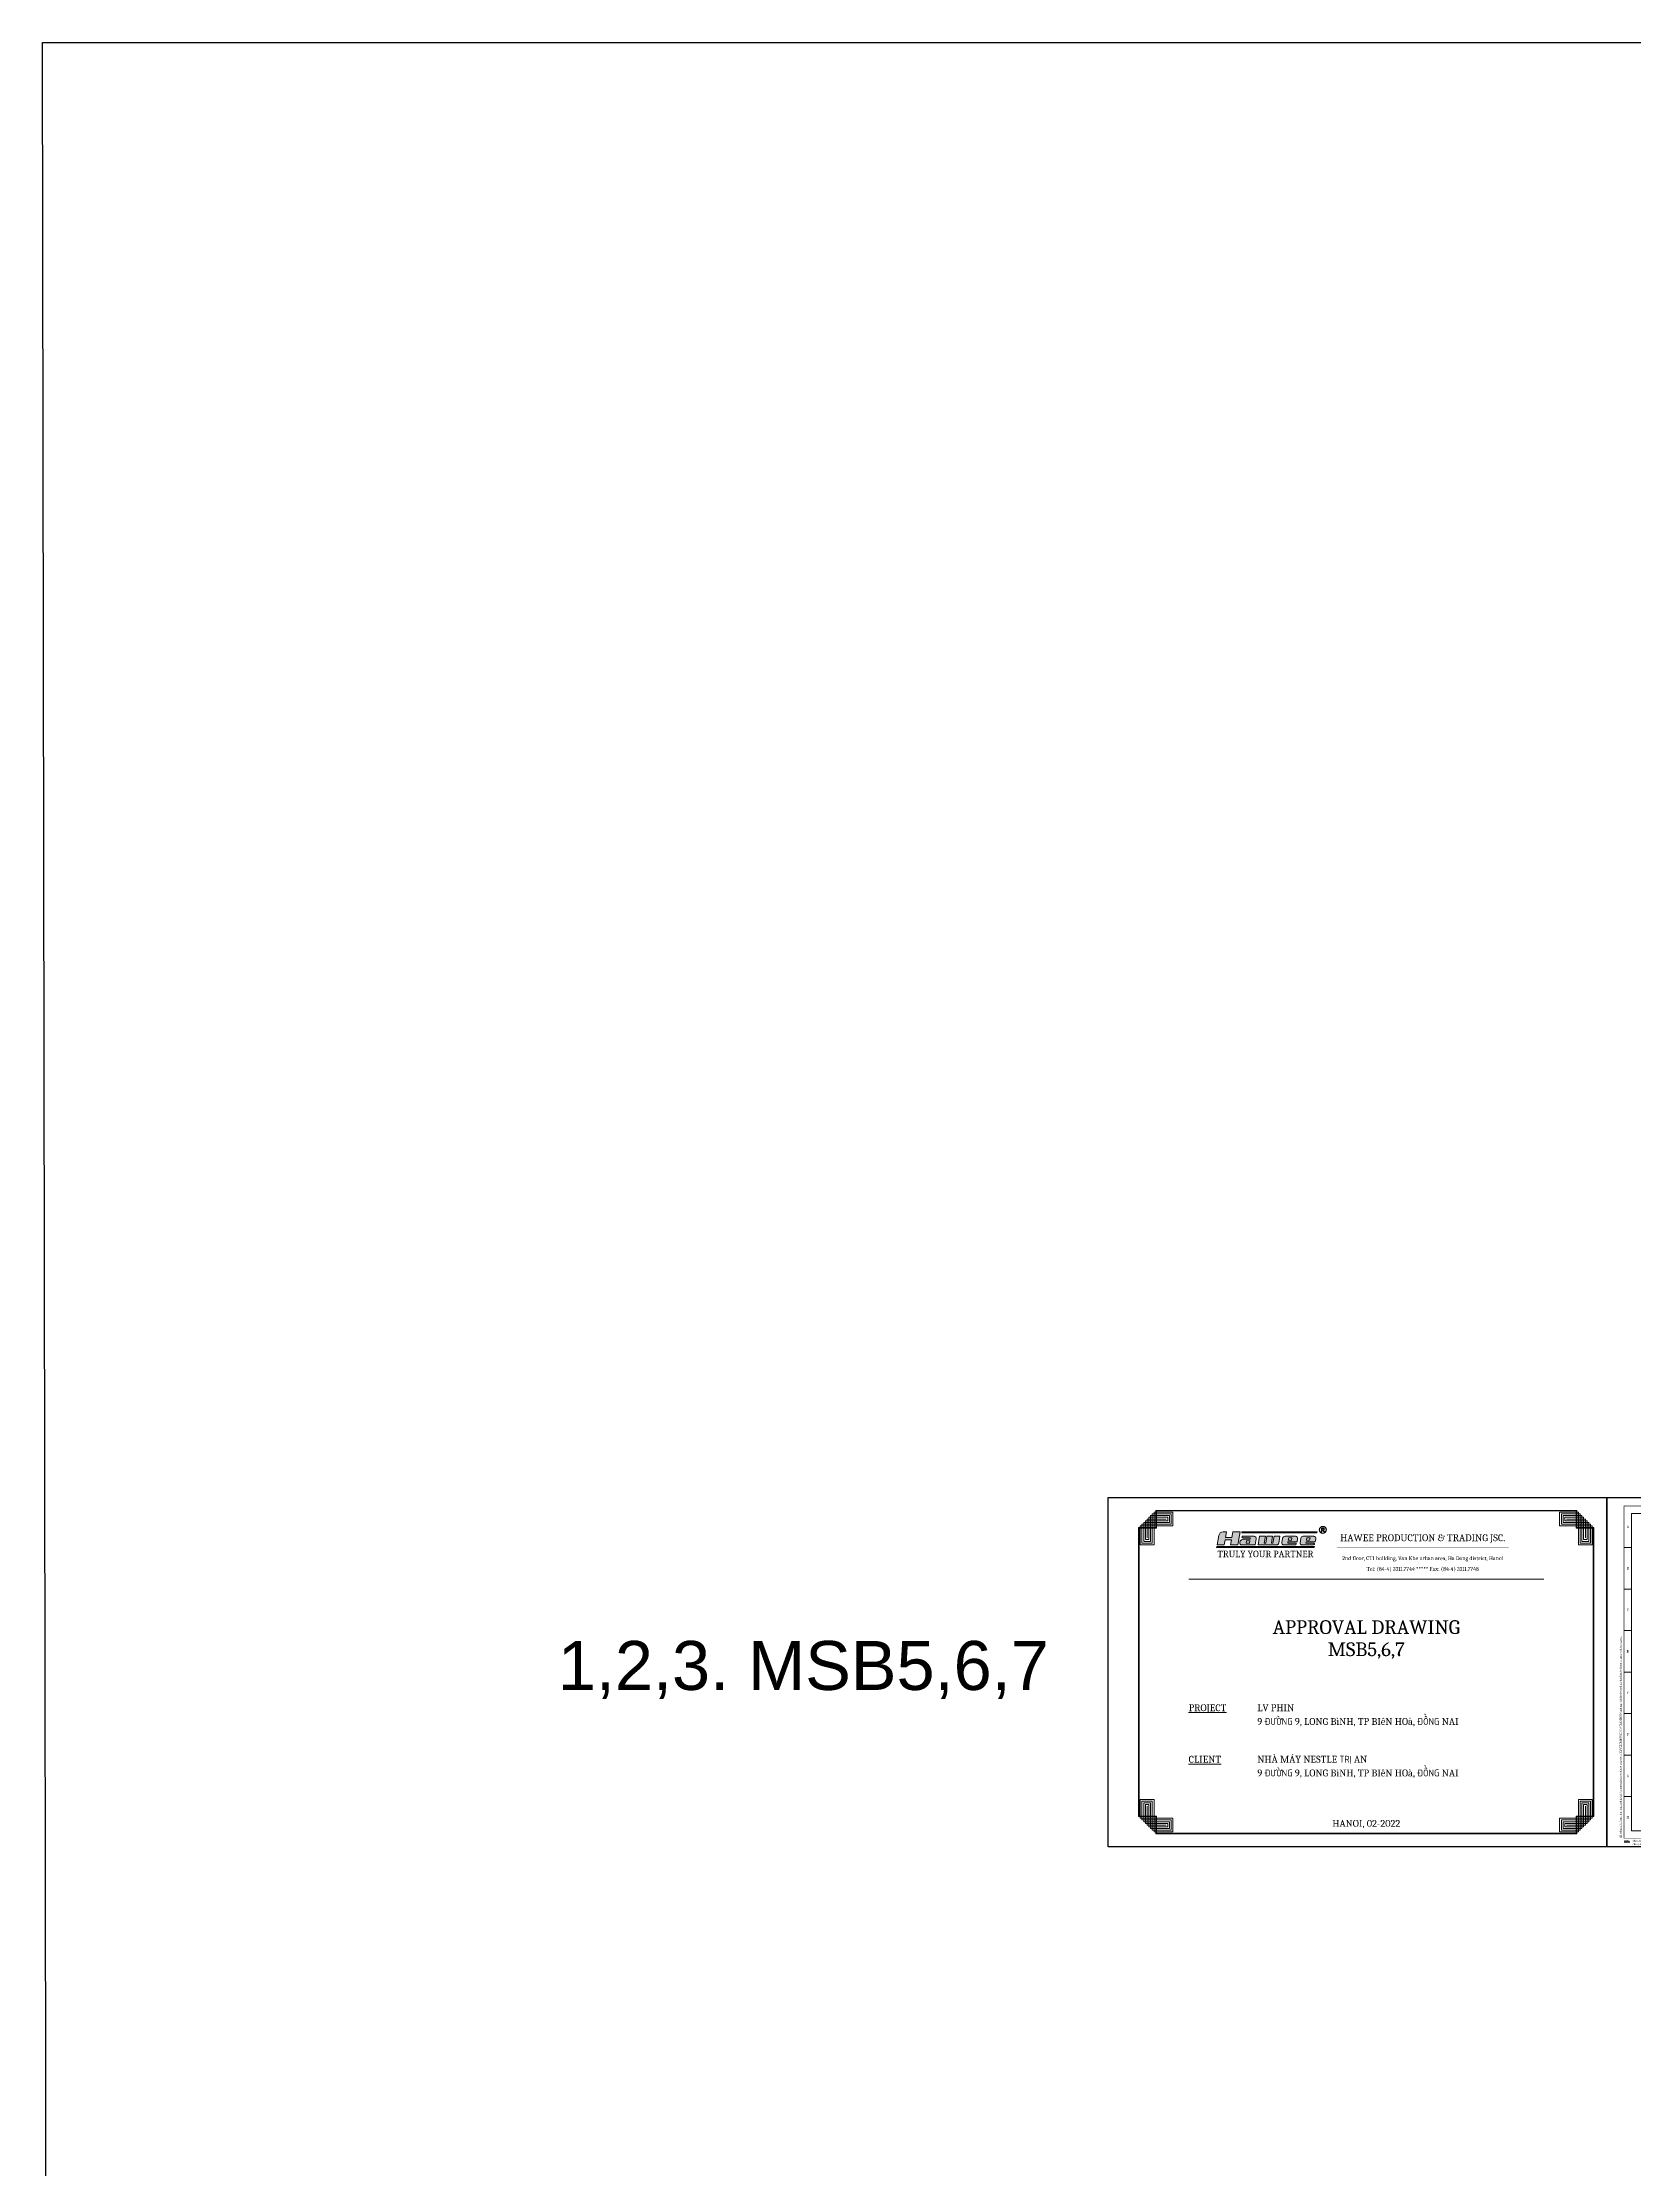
# Model space of a CAD drawing. Header units: millimetres. Extents: x -116965 to 323937, y 291661 to 566926.
# Drawn here: x -116965 to -90987, y 330224 to 364936 of the extents above; entities that cross this region are included whole.
import ezdxf
from ezdxf.enums import TextEntityAlignment as Align

# ---------------------------------------------------------------- set-up
doc = ezdxf.new("R2010")
doc.units = ezdxf.units.MM
doc.layers.get('0').update_dxf_attribs({"lineweight": 18})
doc.layers.add('Text', color=7, linetype='Continuous', lineweight=13)
doc.styles.add('Arial', font='arial.ttf')
doc.styles.add('hwBorder', font='Cambria.ttf')
picture_1 = doc.add_image_def('image1.png', size_in_pixel=(430, 385))

# ---------------------------------------------------------------- blocks, each defined once
blk = doc.blocks.new('*U6')
h = blk.add_hatch(color=5)
h.paths.add_polyline_path([(-29.42, 2.98), (-31.09, 2.98), (-31.32, 1.71), (-32.78, 1.71), (-32.55, 2.98), (-33.39, 2.98, 0.362465), (-34.37, 2.16), (-34.77, -0.02), (-33.1, -0.02), (-32.88, 1.18), (-31.41, 1.18), (-31.63, -0.02), (-29.97, -0.02)])
h.paths.add_polyline_path([(-28.7, 1.31, 0.600072), (-29.26, -0.02), (-25.92, -0.02), (-25.67, 1.39, 0.467928), (-26.16, 1.98), (-28.82, 1.98, 1), (-28.82, 1.58), (-27.03, 1.58), (-27.08, 1.31)])
h.paths.add_polyline_path([(-27.89, 0.91), (-27.16, 0.91), (-27.25, 0.38), (-27.99, 0.38)], flags=16)
h.paths.add_polyline_path([(-12.11, -0.64), (-12.08, -0.44), (-34.84, -0.44), (-34.88, -0.64)])
h = blk.add_hatch(color=1)
h.paths.add_polyline_path([(-11.49, 2.78), (-11.45, 2.98), (-29, 2.98), (-29.04, 2.78)])
h.paths.add_polyline_path([(-20.12, 1.98), (-21.48, 1.98), (-21.77, 0.38), (-22.11, 0.38), (-21.82, 1.98), (-23.15, 1.98), (-23.44, 0.38), (-23.78, 0.38), (-23.49, 1.98), (-24.85, 1.98), (-25.22, -0.02), (-20.9, -0.02, 0.362465), (-20.41, 0.39)])
h.paths.add_polyline_path([(-19.69, 0.47, 0.467928), (-19.28, -0.02), (-16.53, -0.02, 0.362465), (-16.33, 0.14, 0.467928), (-16.53, 0.38), (-18.3, 0.38), (-18.25, 0.65), (-16.12, 0.65), (-15.99, 1.39, 0.467928), (-16.48, 1.98), (-18.92, 1.98, 0.362465), (-19.5, 1.5)])
h.paths.add_polyline_path([(-18.18, 1.05), (-18.08, 1.58), (-17.35, 1.58), (-17.45, 1.05)], flags=16)
h.paths.add_polyline_path([(-14.01, 0.65), (-11.88, 0.65), (-11.74, 1.39, 0.467928), (-12.24, 1.98), (-14.68, 1.98, 0.362465), (-15.26, 1.5), (-15.44, 0.47, 0.467928), (-15.03, -0.02), (-12.28, -0.02, 0.362465), (-12.09, 0.14, 0.467928), (-12.28, 0.38), (-14.06, 0.38)])
h.paths.add_polyline_path([(-13.94, 1.05), (-13.84, 1.58), (-13.11, 1.58), (-13.21, 1.05)], flags=16)
h = blk.add_hatch(color=1)
h.dxf.hatch_style = 1
h.paths.add_polyline_path([(-10.94, 3.46, 1), (-9.28, 3.46, 1)])
h.paths.add_polyline_path([(-10.86, 3.46, 1), (-9.36, 3.46, 1)], flags=16)
h.paths.add_polyline_path([(-9.98, 3.42), (-9.98, 3.42), (-9.97, 3.42)], flags=0)
h.paths.add_polyline_path([(-10.33, 3.51), (-10.33, 3.78), (-9.95, 3.78), (-9.85, 3.61), (-9.98, 3.51)], flags=0)
h = blk.add_hatch(color=1)
h.paths.add_polyline_path([(-9.95, 3.86), (-9.97, 3.87), (-10, 3.87), (-10.03, 3.87), (-10.07, 3.87), (-10.44, 3.87), (-10.44, 3.04), (-10.33, 3.04), (-10.33, 3.41), (-10.19, 3.41), (-10.15, 3.41), (-10.1, 3.39), (-10.06, 3.36), (-10.03, 3.33), (-10.01, 3.29), (-9.98, 3.25), (-9.95, 3.21), (-9.84, 3.04), (-9.71, 3.04), (-9.85, 3.27), (-9.87, 3.29), (-9.89, 3.32), (-9.9, 3.34), (-9.92, 3.36), (-9.94, 3.38), (-9.96, 3.39), (-9.98, 3.4), (-10.01, 3.42), (-10.01, 3.42), (-9.97, 3.42), (-9.94, 3.43), (-9.92, 3.44), (-9.89, 3.45), (-9.87, 3.47), (-9.85, 3.48), (-9.83, 3.5), (-9.82, 3.52), (-9.8, 3.54), (-9.79, 3.56), (-9.78, 3.59), (-9.78, 3.62), (-9.77, 3.65), (-9.77, 3.67), (-9.78, 3.69), (-9.79, 3.72), (-9.8, 3.75), (-9.81, 3.77), (-9.82, 3.78), (-9.83, 3.8), (-9.85, 3.82), (-9.88, 3.84), (-9.9, 3.85), (-9.92, 3.86)])
h.paths.add_polyline_path([(-10.09, 3.51), (-10.33, 3.51), (-10.33, 3.78), (-10.06, 3.78), (-10.01, 3.78), (-9.96, 3.76), (-9.92, 3.73), (-9.89, 3.69), (-9.89, 3.63), (-9.9, 3.58), (-9.93, 3.54), (-9.98, 3.52), (-10.04, 3.51)], flags=16)
at = {"color": 5}
for points in [[(-29.42, 2.98), (-31.09, 2.98), (-31.32, 1.71), (-32.78, 1.71), (-32.55, 2.98), (-33.39, 2.98, 0.362465), (-34.37, 2.16), (-34.77, -0.02), (-33.1, -0.02), (-32.88, 1.18), (-31.41, 1.18), (-31.63, -0.02), (-29.97, -0.02), (-29.42, 2.98)], [(-25.67, 1.39, 0.467928), (-26.16, 1.98), (-28.82, 1.98, 1), (-28.82, 1.58), (-27.03, 1.58), (-27.08, 1.31), (-28.7, 1.31, 0.600072), (-29.26, -0.02), (-25.92, -0.02), (-25.67, 1.39, 0.467928)]]:
    blk.add_lwpolyline(points, format="xyb", close=True, dxfattribs=at)
at = {"color": 1}
for points in [[(-11.45, 2.98), (-29, 2.98), (-29.04, 2.78), (-11.49, 2.78), (-11.45, 2.98)], [(-18.18, 1.05), (-18.08, 1.58), (-17.35, 1.58), (-17.45, 1.05), (-18.18, 1.05)], [(-13.94, 1.05), (-13.84, 1.58), (-13.11, 1.58), (-13.21, 1.05), (-13.94, 1.05)], [(-9.88, 3.84), (-9.9, 3.85), (-9.92, 3.86), (-9.95, 3.86), (-9.97, 3.87), (-10, 3.87), (-10.03, 3.87), (-10.07, 3.87), (-10.44, 3.87), (-10.44, 3.04), (-10.33, 3.04), (-10.33, 3.41), (-10.19, 3.41), (-10.16, 3.41), (-10.14, 3.41), (-10.12, 3.4), (-10.09, 3.38), (-10.08, 3.37), (-10.06, 3.35), (-10.03, 3.33), (-10.02, 3.31), (-10.01, 3.29), (-9.99, 3.27), (-9.97, 3.24), (-9.95, 3.21), (-9.84, 3.04), (-9.71, 3.04), (-9.85, 3.27), (-9.85, 3.27), (-9.87, 3.29), (-9.89, 3.32), (-9.9, 3.34), (-9.92, 3.36), (-9.94, 3.38), (-9.96, 3.39), (-9.98, 3.4), (-10.01, 3.42), (-10.01, 3.42), (-9.97, 3.42), (-9.94, 3.43), (-9.92, 3.44), (-9.89, 3.45), (-9.87, 3.47), (-9.85, 3.48), (-9.83, 3.5), (-9.82, 3.52), (-9.8, 3.54), (-9.79, 3.56), (-9.78, 3.59), (-9.78, 3.62), (-9.77, 3.65), (-9.77, 3.67), (-9.78, 3.69), (-9.79, 3.72), (-9.8, 3.75), (-9.81, 3.77), (-9.82, 3.78), (-9.83, 3.8), (-9.85, 3.82), (-9.88, 3.84)], [(-9.97, 3.87), (-9.95, 3.86), (-9.92, 3.86), (-9.9, 3.85), (-9.9, 3.85), (-9.88, 3.84), (-9.85, 3.82), (-9.83, 3.8), (-9.82, 3.78), (-9.81, 3.77), (-9.8, 3.75), (-9.79, 3.72), (-9.78, 3.69), (-9.77, 3.67), (-9.77, 3.65), (-9.78, 3.62), (-9.78, 3.59), (-9.79, 3.56), (-9.8, 3.54), (-9.82, 3.52), (-9.83, 3.5), (-9.85, 3.48), (-9.87, 3.47), (-9.89, 3.45), (-9.92, 3.44), (-9.94, 3.43), (-9.97, 3.42), (-10.01, 3.42), (-9.98, 3.4), (-9.96, 3.39), (-9.94, 3.38), (-9.92, 3.36), (-9.9, 3.34), (-9.89, 3.32), (-9.87, 3.29), (-9.85, 3.27), (-9.85, 3.27), (-9.71, 3.04), (-9.84, 3.04), (-9.95, 3.21), (-9.97, 3.24), (-9.99, 3.27), (-10.01, 3.29), (-10.02, 3.31), (-10.03, 3.33), (-10.06, 3.35), (-10.08, 3.37), (-10.09, 3.38), (-10.12, 3.4), (-10.14, 3.41), (-10.16, 3.41), (-10.19, 3.41), (-10.33, 3.41), (-10.33, 3.04), (-10.44, 3.04), (-10.44, 3.87), (-10.07, 3.87), (-10.03, 3.87), (-10, 3.87), (-9.97, 3.87)], [(-9.97, 3.77), (-9.95, 3.76), (-9.93, 3.74), (-9.91, 3.72), (-9.9, 3.7), (-9.89, 3.67), (-9.89, 3.65), (-9.89, 3.62), (-9.9, 3.6), (-9.91, 3.57), (-9.93, 3.55), (-9.95, 3.53), (-9.98, 3.52), (-10, 3.51), (-10.03, 3.51), (-10.06, 3.51), (-10.09, 3.51), (-10.33, 3.51), (-10.33, 3.78), (-10.06, 3.78), (-10.03, 3.78), (-10, 3.77), (-9.97, 3.77)], [(-10, 3.77), (-9.97, 3.77), (-9.95, 3.76), (-9.93, 3.74), (-9.91, 3.72), (-9.9, 3.7), (-9.89, 3.67), (-9.89, 3.65), (-9.89, 3.62), (-9.9, 3.6), (-9.91, 3.57), (-9.93, 3.55), (-9.95, 3.53), (-9.98, 3.52), (-10, 3.51), (-10.03, 3.51), (-10.06, 3.51), (-10.09, 3.51), (-10.33, 3.51), (-10.33, 3.78), (-10.06, 3.78), (-10.03, 3.78), (-10, 3.77)]]:
    blk.add_lwpolyline(points, close=True, dxfattribs=at)
at = {"color": 5}
for points in [[(-27.89, 0.91), (-27.16, 0.91), (-27.25, 0.38), (-27.99, 0.38), (-27.89, 0.91)], [(-12.08, -0.44), (-34.84, -0.44), (-34.88, -0.64), (-12.11, -0.64), (-12.08, -0.44)]]:
    blk.add_lwpolyline(points, close=True, dxfattribs=at)
at = {"color": 1}
for points in [[(-20.12, 1.98), (-21.48, 1.98), (-21.77, 0.38), (-22.11, 0.38), (-21.82, 1.98), (-23.15, 1.98), (-23.44, 0.38), (-23.78, 0.38), (-23.49, 1.98), (-24.85, 1.98), (-25.22, -0.02), (-20.9, -0.02, 0.362465), (-20.41, 0.39), (-20.12, 1.98)], [(-15.99, 1.39, 0.467928), (-16.48, 1.98), (-18.92, 1.98, 0.362465), (-19.5, 1.5), (-19.69, 0.47, 0.467928), (-19.28, -0.02), (-16.53, -0.02, 0.362465), (-16.33, 0.14, 0.467928), (-16.53, 0.38), (-18.3, 0.38), (-18.25, 0.65), (-16.12, 0.65), (-15.99, 1.39, 0.467928)], [(-11.74, 1.39, 0.467928), (-12.24, 1.98), (-14.68, 1.98, 0.362465), (-15.26, 1.5), (-15.44, 0.47, 0.467928), (-15.03, -0.02), (-12.28, -0.02, 0.362465), (-12.09, 0.14, 0.467928), (-12.28, 0.38), (-14.06, 0.38), (-14.01, 0.65), (-11.88, 0.65), (-11.74, 1.39, 0.467928)], [(-10.94, 3.46, 1), (-9.28, 3.46, 1), (-10.94, 3.46, 1)], [(-9.36, 3.46, -1), (-10.86, 3.46, -1), (-9.36, 3.46, -1)]]:
    blk.add_lwpolyline(points, format="xyb", close=True, dxfattribs=at)
at = {"color": 5, "const_width": 0.1}
blk.add_lwpolyline([(-6.83, -0.54), (33.17, -0.54)], dxfattribs=at)
at = {"layer": 'Defpoints', "color": 6}
blk.add_line((0, 0), (0, 0), dxfattribs=at)
blk.add_line((0, 0), (0, 0), dxfattribs=at)
at = {"color": 253, "style": 'hwBorder'}
for s, height, p in [('HAWEE PRODUCTION & TRADING JSC.', 1.6, (13.17, 0.84)), ('2nd floor, CT1 building, Van Khe urban area, Ha Dong district, Hanoi', 0.9, (13.17, -3.58)), ('Tel: (84-4) 3311.7744 ***** Fax: (84-4) 3311.7748', 0.9, (13.17, -6.08))]:
    blk.add_text(s, height=height, dxfattribs=at).set_placement(p, align=Align.CENTER)
blk.add_text('TRULY YOUR PARTNER', height=1.5, dxfattribs=at).set_placement((-23.5, -2.14), align=Align.MIDDLE_CENTER)
blk = doc.blocks.new('*U1979')
at = {"color": 5}
for points in [[(283.1, 186), (273.1, 186), (273.1, 196), (27.7, 196), (27.7, 186), (17.7, 186), (17.7, 17.6), (27.7, 17.6), (27.7, 7.6), (273.1, 7.6), (273.1, 17.6), (283.1, 17.6)], [(282.7, 185.7), (272.7, 185.7), (272.7, 195.7), (28.1, 195.7), (28.1, 185.7), (18.1, 185.7), (18.1, 17.9), (28.1, 17.9), (28.1, 7.9), (272.7, 7.9), (272.7, 17.9), (282.7, 17.9)]]:
    blk.add_lwpolyline(points, close=True, dxfattribs=at)
at = {"color": 3}
for points in [[(26.7, 176), (26.7, 195), (37.7, 195), (37.7, 187), (18.7, 187), (18.7, 176)], [(24.7, 193), (35.7, 193), (35.7, 189), (20.7, 189), (20.7, 178), (24.7, 178)], [(274.1, 176), (274.1, 195), (263.1, 195), (263.1, 187), (282.1, 187), (282.1, 176)], [(276.1, 193), (265.1, 193), (265.1, 189), (280.1, 189), (280.1, 178), (276.1, 178)], [(26.7, 27.6), (26.7, 8.6), (37.7, 8.6), (37.7, 16.6), (18.7, 16.6), (18.7, 27.6)], [(24.7, 10.6), (35.7, 10.6), (35.7, 14.6), (20.7, 14.6), (20.7, 25.6), (24.7, 25.6)], [(274.1, 27.6), (274.1, 8.6), (263.1, 8.6), (263.1, 16.6), (282.1, 16.6), (282.1, 27.6)], [(276.1, 10.6), (265.1, 10.6), (265.1, 14.6), (280.1, 14.6), (280.1, 25.6), (276.1, 25.6)]]:
    blk.add_lwpolyline(points, close=True, dxfattribs=at)
for points in [[(25.7, 194), (36.7, 194), (36.7, 188), (19.7, 188), (19.7, 177), (25.7, 177), (25.7, 194)], [(23.7, 192), (34.7, 192), (34.7, 190), (21.7, 190), (21.7, 179), (23.7, 179), (23.7, 192)], [(33.7, 191), (22.7, 191), (22.7, 180)], [(275.1, 194), (264.1, 194), (264.1, 188), (281.1, 188), (281.1, 177), (275.1, 177), (275.1, 194)], [(277.1, 192), (266.1, 192), (266.1, 190), (279.1, 190), (279.1, 179), (277.1, 179), (277.1, 192)], [(267.1, 191), (278.1, 191), (278.1, 180)], [(25.7, 9.6), (36.7, 9.6), (36.7, 15.6), (19.7, 15.6), (19.7, 26.6), (25.7, 26.6), (25.7, 9.6)], [(275.1, 9.6), (264.1, 9.6), (264.1, 15.6), (281.1, 15.6), (281.1, 26.6), (275.1, 26.6), (275.1, 9.6)], [(23.7, 11.6), (34.7, 11.6), (34.7, 13.6), (21.7, 13.6), (21.7, 24.6), (23.7, 24.6), (23.7, 11.6)], [(33.7, 12.6), (22.7, 12.6), (22.7, 23.6)], [(277.1, 11.6), (266.1, 11.6), (266.1, 13.6), (279.1, 13.6), (279.1, 24.6), (277.1, 24.6), (277.1, 11.6)], [(267.1, 12.6), (278.1, 12.6), (278.1, 23.6)]]:
    blk.add_lwpolyline(points, dxfattribs=at)
at = {"color": 5, "const_width": 0.6}
blk.add_lwpolyline([(46.9, 156), (253.9, 156)], dxfattribs=at)
at = {"layer": 'Defpoints', "color": 4}
blk.add_lwpolyline([(0, 203.6), (290.7, 203.6), (290.7, 0), (0, 0)], close=True, dxfattribs=at)
at = {"xscale": 2.5, "yscale": 2.5, "zscale": 2.5}
blk.add_blockref('*U6', (150.4, 176), dxfattribs=at)
at = {"color": 5, "style": 'hwBorder'}
for s, height, p in [('APPROVAL DRAWING', 8, (150.4, 128)), ('HANOI, 02-2022', 4, (150.4, 13.6))]:
    blk.add_text(s, height=height, dxfattribs=at).set_placement(p, align=Align.MIDDLE_CENTER)
for s, p in [('%%UPROJECT', (46.9, 81)), ('%%UCLIENT', (46.9, 51))]:
    blk.add_text(s, height=4, dxfattribs=at).set_placement(p, align=Align.MIDDLE_LEFT)
at = {"color": 253, "style": 'hwBorder'}
for s, p in [('LV PHIN', (86.9, 81)), ('NHÀ MÁY NESTLE TRỊ AN', (86.9, 51))]:
    blk.add_text(s, height=4, dxfattribs=at).set_placement(p, align=Align.MIDDLE_LEFT)
at = {"color": 253, "char_height": 4, "width": 185, "attachment_point": 1, "style": 'hwBorder'}
for insert in [(86.9, 75), (86.9, 45)]:
    blk.add_mtext('9 ĐƯỜNG 9, LONG BìNH, TP BIêN HOà, ĐỒNG NAI', dxfattribs=dict(at, insert=insert))
at = {"color": 6, "style": 'hwBorder', "flags": 8}
blk.add_attdef("DWG'SCODE1", text='', height=8, dxfattribs=at).set_placement((150.4, 115.1), align=Align.MIDDLE_CENTER)
blk = doc.blocks.new('*U1980')
at = {"color": 5}
for p, q in [((37.6, 198.6), (37.6, 194.3)), ((65.1, 198.6), (65.1, 194.3)), ((92.7, 198.6), (92.7, 194.3)), ((120.3, 198.6), (120.3, 194.3)), ((147.8, 198.6), (147.8, 194.3)), ((175.4, 198.6), (175.4, 194.3)), ((203, 198.6), (203, 194.3)), ((230.5, 198.6), (230.5, 194.3)), ((258.1, 198.6), (258.1, 194.3)), ((10, 174.4), (14.3, 174.4)), ((285.7, 174.4), (281.3, 174.4)), ((10, 150.2), (14.3, 150.2)), ((285.7, 150.2), (281.3, 150.2)), ((10, 126), (14.3, 126)), ((285.7, 126), (281.3, 126)), ((10, 101.8), (14.3, 101.8)), ((285.7, 101.8), (281.3, 101.8)), ((10, 77.6), (14.3, 77.6)), ((285.7, 77.6), (281.3, 77.6)), ((10, 53.4), (14.3, 53.4)), ((285.7, 53.4), (281.3, 53.4)), ((10, 29.2), (14.3, 29.2)), ((285.7, 29.2), (281.3, 29.2)), ((37.6, 5), (37.6, 9.3)), ((65.1, 5), (65.1, 9.3)), ((92.7, 5), (92.7, 9.3)), ((120.3, 5), (120.3, 9.3)), ((147.8, 5), (147.8, 9.3)), ((175.4, 5), (175.4, 9.3)), ((203, 5), (203, 9.3)), ((230.5, 5), (230.5, 9.3)), ((258.1, 5), (258.1, 9.3))]:
    blk.add_line(p, q, dxfattribs=at)
at = {"color": 5, "const_width": 0.35}
blk.add_lwpolyline([(10, 198.6), (285.7, 198.6), (285.7, 5), (10, 5)], close=True, dxfattribs=at)
at = {"color": 5}
for points in [[(14.3, 194.3), (281.3, 194.3), (281.3, 9.3), (14.3, 9.3)], [(251.3, 194.3), (281.3, 194.3), (281.3, 190.3), (251.3, 190.3)], [(251.3, 190.3), (281.3, 190.3), (281.3, 173.9), (251.3, 173.9)], [(251.3, 173.9), (281.3, 173.9), (281.3, 169.9), (251.3, 169.9)], [(251.3, 173.9), (281.3, 173.9), (281.3, 169.9), (251.3, 169.9)], [(251.3, 169.9), (281.3, 169.9), (281.3, 153.5), (251.3, 153.5)], [(251.3, 169.9), (281.3, 169.9), (281.3, 161.4), (251.3, 161.4)], [(251.3, 161.4), (281.3, 161.4), (281.3, 153.5), (251.3, 153.5)], [(251.3, 153.5), (281.3, 153.5), (281.3, 145.5), (251.3, 145.5)], [(251.3, 145.5), (281.3, 145.5), (281.3, 141.5), (251.3, 141.5)], [(251.3, 141.5), (281.3, 141.5), (281.3, 125.1), (251.3, 125.1)], [(251.3, 125.1), (281.3, 125.1), (281.3, 121.1), (251.3, 121.1)], [(251.3, 121.1), (281.3, 121.1), (281.3, 112.6), (251.3, 112.6)], [(251.3, 92.8), (281.3, 92.8), (281.3, 112.6), (251.3, 112.6)], [(251.3, 92.8), (281.3, 92.8), (281.3, 88.8), (251.3, 88.8)], [(251.3, 80.8), (281.3, 80.8), (281.3, 88.8), (251.3, 88.8)], [(251.3, 72.9), (281.3, 72.9), (281.3, 80.8), (251.3, 80.8)], [(251.3, 65), (281.3, 65), (281.3, 72.9), (251.3, 72.9)], [(251.3, 57), (281.3, 57), (281.3, 65), (251.3, 65)], [(251.3, 49.1), (281.3, 49.1), (281.3, 57), (251.3, 57)], [(251.3, 49.1), (255.3, 49.1), (255.3, 45.8), (251.3, 45.8)], [(251.3, 45.8), (255.3, 45.8), (255.3, 42.4), (251.3, 42.4)], [(251.3, 42.4), (255.3, 42.4), (255.3, 39.1), (251.3, 39.1)], [(251.3, 39.1), (255.3, 39.1), (255.3, 35.8), (251.3, 35.8)], [(255.3, 49.1), (273.3, 49.1), (273.3, 45.8), (255.3, 45.8)], [(255.3, 45.8), (273.3, 45.8), (273.3, 42.4), (255.3, 42.4)], [(255.3, 42.4), (273.3, 42.4), (273.3, 39.1), (255.3, 39.1)], [(255.3, 39.1), (273.3, 39.1), (273.3, 35.8), (255.3, 35.8)], [(273.3, 49.1), (281.3, 49.1), (281.3, 45.8), (273.3, 45.8)], [(273.3, 45.8), (281.3, 45.8), (281.3, 42.4), (273.3, 42.4)], [(273.3, 42.4), (281.3, 42.4), (281.3, 39.1), (273.3, 39.1)], [(273.3, 39.1), (281.3, 39.1), (281.3, 35.8), (273.3, 35.8)], [(251.3, 35.8), (255.3, 35.8), (255.3, 32.5), (251.3, 32.5)], [(251.3, 32.5), (255.3, 32.5), (255.3, 29.2), (251.3, 29.2)], [(251.3, 29.2), (281.3, 29.2), (281.3, 25.2), (251.3, 25.2)], [(251.3, 25.2), (281.3, 25.2), (281.3, 21.3), (251.3, 21.3)], [(255.3, 35.8), (273.3, 35.8), (273.3, 32.5), (255.3, 32.5)], [(255.3, 32.5), (273.3, 32.5), (273.3, 29.2), (255.3, 29.2)], [(273.3, 35.8), (281.3, 35.8), (281.3, 32.5), (273.3, 32.5)], [(273.3, 32.5), (281.3, 32.5), (281.3, 29.2), (273.3, 29.2)], [(251.3, 21.3), (281.3, 21.3), (281.3, 17.3), (251.3, 17.3)], [(251.3, 17.3), (281.3, 17.3), (281.3, 13.3), (251.3, 13.3)], [(251.3, 13.3), (281.3, 13.3), (281.3, 9.3), (251.3, 9.3)]]:
    blk.add_lwpolyline(points, close=True, dxfattribs=at)
at = {"color": 253}
for points in [[(253.3, 45), (252.3, 43.2), (254.4, 43.2)], [(253.3, 41.7), (252.3, 39.9), (254.4, 39.9)], [(253.3, 38.4), (252.3, 36.5), (254.4, 36.5)], [(253.3, 35.1), (252.3, 33.2), (254.4, 33.2)], [(253.3, 31.8), (252.3, 29.9), (254.4, 29.9)]]:
    blk.add_lwpolyline(points, close=True, dxfattribs=at)
at = {"layer": 'Defpoints', "color": 4}
blk.add_lwpolyline([(0, 203.6), (290.7, 203.6), (290.7, 0), (0, 0)], close=True, dxfattribs=at)
at = {"color": 253, "style": 'hwBorder'}
for s, height, p in [('A', 1.5, (12.2, 186.5)), ('1', 1.5, (23.8, 196.5)), ('2', 1.5, (51.4, 196.5)), ('3', 1.5, (78.9, 196.5)), ('4', 1.5, (106.5, 196.5)), ('5', 1.5, (134.1, 196.5)), ('6', 1.5, (161.6, 196.5)), ('7', 1.5, (189.2, 196.5)), ('8', 1.5, (216.8, 196.5)), ('9', 1.5, (244.3, 196.5)), ('10', 1.5, (271.9, 196.5)), ('A', 1.5, (283.5, 186.5)), ('B', 1.5, (12.2, 162.3)), ('B', 1.5, (283.5, 162.3)), ('C', 1.5, (12.2, 138.1)), ('C', 1.5, (283.5, 138.1)), ('D', 1.5, (12.2, 113.9)), ('D', 1.5, (283.5, 113.9)), ('E', 1.5, (12.2, 89.7)), ('E', 1.5, (283.5, 89.7)), ('F', 1.5, (12.2, 65.5)), ('F', 1.5, (283.5, 65.5)), ('G', 1.5, (12.2, 41.3)), ('REV.', 1, (253.3, 47.4)), ('REVISION RECORD', 1, (264.3, 47.4)), ('DATE', 1, (277.3, 47.4)), ('G', 1.5, (283.5, 41.3)), ('H', 1.5, (12.2, 17.1)), ('H', 1.5, (283.5, 17.1)), ('1', 1.5, (23.8, 7.2)), ('2', 1.5, (51.4, 7.2)), ('3', 1.5, (78.9, 7.2)), ('4', 1.5, (106.5, 7.2)), ('5', 1.5, (134.1, 7.2)), ('6', 1.5, (161.6, 7.2)), ('7', 1.5, (189.2, 7.2)), ('8', 1.5, (216.8, 7.2)), ('9', 1.5, (244.3, 7.2)), ('10', 1.5, (271.9, 7.2))]:
    blk.add_text(s, height=height, dxfattribs=at).set_placement(p, align=Align.MIDDLE_CENTER)
for s, height, p in [('CLIENT NAME:', 1, (252.1, 192.3)), ('CLIENT ADDRESS:', 1, (252.1, 171.9)), ('APPROVED:', 1, (252.1, 159.4)), ('PHUNG BAO CHAU', 1.25, (252.1, 155.4)), ('APPROVED:', 1, (252.1, 151.5)), ('LE TRAN MINH DUONG', 1.25, (252.1, 147.5)), ('PROJECT NAME:', 1, (252.1, 143.5)), ('PROJECT ADDRESS:', 1, (252.1, 123.1)), ('DWG STATUS:', 1, (252.1, 90.8)), ('CHECK:', 1, (252.1, 86.8)), ('PHAN BA PHUOC SANH', 1.25, (252.1, 82.8)), ('CHECK:', 1, (252.1, 78.9)), ('HO DUC TRUNG', 1.25, (252.1, 74.9)), ('DESIGN:', 1, (252.1, 70.9)), ('HO DUC TRUNG', 1.25, (252.1, 66.9)), ('DRAWING NAME:', 1, (252.1, 63)), ('DRAWING CODE:', 1, (252.1, 55)), ('TOLERANCE:', 1, (252.1, 27.2)), ('PLANT:', 1, (252.1, 23.2)), ('DATE:', 1, (252.1, 19.3)), ('PAGE:', 1, (252.1, 15.3)), ('LSX.280.21A.L1', 1.5, (259.3, 23.2)), ('---/---/2022', 1.5, (259.3, 19.3))]:
    blk.add_text(s, height=height, dxfattribs=at).set_placement(p, align=Align.MIDDLE_LEFT)
blk.add_text('All technical information contained in this document is the exclusive property of HAWEE PRODUCTION & TRADING JSC and may neither be used nor disclosed without its prior written consent. ', height=1, rotation=90, dxfattribs=at).set_placement((8, 5), align=Align.MIDDLE_LEFT)
at = {"color": 6, "style": 'hwBorder'}
blk.add_text('APPROVAL', height=1.5, dxfattribs=at).set_placement((262.1, 90.8), align=Align.MIDDLE_LEFT)
at = {"color": 253, "style": 'hwBorder'}
blk.add_text('Copyright© 2004-2022 Production and Trading Hawee JSC', height=1, dxfattribs=at).set_placement((285.7, 3), align=Align.MIDDLE_RIGHT)
at = {"color": 253, "char_height": 1, "attachment_point": 5, "style": 'hwBorder'}
for s, insert in [('NHÀ MÁY NESTLE TRỊ AN', (266.3, 175.7)), ('CÔNG TY TNHH THƯƠNG MẠI VÀ KỸ THUẬT QUỐC VIỆT', (266.3, 95.4))]:
    blk.add_mtext_dynamic_manual_height_columns(s, width=20.926, gutter_width=12.5, heights=[0], dxfattribs=dict(at, insert=insert))
at = {"color": 253, "char_height": 1, "width": 30, "attachment_point": 5, "style": 'hwBorder'}
for insert in [(266.3, 165.5), (266.3, 116.8)]:
    blk.add_mtext('9 đường 9, Long Bình, TP Biên Hoà,\\PĐồng Nai', dxfattribs=dict(at, insert=insert))
at = {"color": 253, "insert": (266.3, 132.5), "char_height": 1.6, "width": 30, "attachment_point": 5, "line_spacing_factor": 0.75, "style": 'hwBorder'}
blk.add_mtext('LV PHIN', dxfattribs=at)
at = {"color": 6, "style": 'hwBorder', "flags": 8}
for tag, p in [("DWG'SCODE2", (266.3, 51.1)), ("DWG'SNAME", (266.3, 59))]:
    blk.add_attdef(tag, text='', height=1.5, dxfattribs=at).set_placement(p, align=Align.MIDDLE_CENTER)
at = {"color": 253, "style": 'hwBorder', "flags": 8}
for tag, p in [('REV_0', (253.3, 43.8)), ('REV_2', (253.3, 37.2)), ('REV_1', (253.3, 40.5)), ('REV_MODIFY0', (264.3, 44.1)), ('REV_MODIFY2', (264.3, 37.5)), ('REV_MODIFY1', (264.3, 40.8)), ('REV_DATE0', (277.3, 44.1)), ('REV_DATE2', (277.3, 37.5)), ('REV_DATE1', (277.3, 40.8)), ('REV_3', (253.3, 33.9)), ('REV_4', (253.3, 30.5)), ('REV_MODIFY3', (264.3, 34.2)), ('REV_MODIFY4', (264.3, 30.9)), ('REV_DATE3', (277.3, 34.2)), ('REV_DATE4', (277.3, 30.9))]:
    blk.add_attdef(tag, text='', height=1, dxfattribs=at).set_placement(p, align=Align.MIDDLE_CENTER)
at = {"color": 6, "style": 'hwBorder', "flags": 8}
for tag, p in [('TOLERANCE', (261.5, 27.2)), ('PAGE', (259.3, 15.3))]:
    blk.add_attdef(tag, text='', height=1.5, dxfattribs=at).set_placement(p, align=Align.MIDDLE_LEFT)
at = {"layer": 'Defpoints', "color": 253, "style": 'hwBorder'}
for s, p in [('%%UNote:', (10, 3.5)), ('- click Down Arrow or press the key combination (Ctrl+1) to choose other layouts.', (14.2, 3.5)), ('- click (File...Drawing...Properties...Custome) to change informations on this border.', (14.2, 1.5))]:
    blk.add_text(s, height=1, dxfattribs=at).set_placement(p, align=Align.MIDDLE_LEFT)
at = {"lineweight": -3, "ltscale": 5}
image = blk.add_image(picture_1, insert=(260.4, 178.8), size_in_units=(11.9, 10.6), dxfattribs=at)
image.dxf.flags = 7

msp = doc.modelspace()

# ---------------------------------------------------------------- linework, layer by layer
at = {"lineweight": -3, "ltscale": 5}
msp.add_lwpolyline([(-116965.169904, 364936.1912), (21135.465957, 364936.1912), (21252.143029, 291661.010081), (-116848.492833, 291661.010081)], close=True, dxfattribs=at)

# ---------------------------------------------------------------- block references
at = {"ltscale": 5, "xscale": 28, "yscale": 28, "zscale": 28}
msp.add_blockref('*U1979', (-99575.012915, 335490.946197), dxfattribs=at).add_auto_attribs({"DWG'SCODE1": 'MSB5,6,7'})
at = {"ltscale": 5}
ref = msp.add_blockref('*U1980', (-91436.002727, 335490.946197), dxfattribs=dict(at, xscale=28, yscale=28, zscale=28))
ref.add_attrib("DWG'SNAME", 'DRAWING LIST', dxfattribs={"color": 6, "height": 42, "style": 'hwBorder', "flags": 8}).set_placement((-83978.496727, 337142.876197), align=Align.MIDDLE_CENTER)
ref.add_attrib("DWG'SCODE2", 'MSB5,6,7-E01', dxfattribs={"color": 6, "height": 42, "style": 'hwBorder', "flags": 8}).set_placement((-83978.496727, 336920.407797), align=Align.MIDDLE_CENTER)
ref.add_attrib('PAGE', '2/10', dxfattribs={"color": 6, "height": 42, "style": 'hwBorder', "flags": 8}).set_placement((-84174.496727, 335919.301397), align=Align.MIDDLE_LEFT)
ref.add_attrib('TOLERANCE', 'ISO 2768-mK', dxfattribs={"color": 6, "height": 42, "style": 'hwBorder'}).set_placement((-84112.896727, 336253.002597), align=Align.MIDDLE_LEFT)
ref.add_attrib('REV_0', '0', dxfattribs={"color": 253, "height": 28, "style": 'hwBorder', "flags": 8}).set_placement((-84342.496727, 336716.998997), align=Align.MIDDLE_CENTER)
ref.add_attrib('REV_DATE0', '...', dxfattribs={"color": 253, "height": 28, "style": 'hwBorder', "flags": 8}).set_placement((-83670.496727, 336725.748997), align=Align.MIDDLE_CENTER)
ref.add_attrib('REV_MODIFY0', 'Edition Originale', dxfattribs={"color": 253, "height": 28, "style": 'hwBorder', "flags": 8}).set_placement((-84034.496727, 336725.748997), align=Align.MIDDLE_CENTER)
ref.add_attrib('REV_1', '...', dxfattribs={"color": 253, "height": 28, "style": 'hwBorder', "flags": 8}).set_placement((-84342.496727, 336624.302197), align=Align.MIDDLE_CENTER)
ref.add_attrib('REV_DATE1', '...', dxfattribs={"color": 253, "height": 28, "style": 'hwBorder', "flags": 8}).set_placement((-83670.496727, 336633.052197), align=Align.MIDDLE_CENTER)
ref.add_attrib('REV_MODIFY1', '...', dxfattribs={"color": 253, "height": 28, "style": 'hwBorder', "flags": 8}).set_placement((-84034.496727, 336633.052197), align=Align.MIDDLE_CENTER)
ref.add_attrib('REV_2', '...', dxfattribs={"color": 253, "height": 28, "style": 'hwBorder', "flags": 8}).set_placement((-84342.496727, 336531.608197), align=Align.MIDDLE_CENTER)
ref.add_attrib('REV_DATE2', '...', dxfattribs={"color": 253, "height": 28, "style": 'hwBorder', "flags": 8}).set_placement((-83670.496727, 336540.358197), align=Align.MIDDLE_CENTER)
ref.add_attrib('REV_MODIFY2', '...', dxfattribs={"color": 253, "height": 28, "style": 'hwBorder', "flags": 8}).set_placement((-84034.496727, 336540.358197), align=Align.MIDDLE_CENTER)
ref.add_attrib('REV_3', '...', dxfattribs={"color": 253, "height": 28, "style": 'hwBorder', "flags": 8}).set_placement((-84342.496727, 336438.914197), align=Align.MIDDLE_CENTER)
ref.add_attrib('REV_DATE3', '...', dxfattribs={"color": 253, "height": 28, "style": 'hwBorder', "flags": 8}).set_placement((-83670.496727, 336447.664197), align=Align.MIDDLE_CENTER)
ref.add_attrib('REV_MODIFY3', '...', dxfattribs={"color": 253, "height": 28, "style": 'hwBorder', "flags": 8}).set_placement((-84034.496727, 336447.664197), align=Align.MIDDLE_CENTER)
ref.add_attrib('REV_4', '...', dxfattribs={"color": 253, "height": 28, "style": 'hwBorder', "flags": 8}).set_placement((-84342.496727, 336346.217397), align=Align.MIDDLE_CENTER)
ref.add_attrib('REV_DATE4', '...', dxfattribs={"color": 253, "height": 28, "style": 'hwBorder', "flags": 8}).set_placement((-83670.496727, 336354.967397), align=Align.MIDDLE_CENTER)
ref.add_attrib('REV_MODIFY4', '...', dxfattribs={"color": 253, "height": 28, "style": 'hwBorder', "flags": 8}).set_placement((-84034.496727, 336354.967397), align=Align.MIDDLE_CENTER)

# ---------------------------------------------------------------- texts
at = {"layer": 'Text', "insert": (-100543.86652, 338374.752088), "char_height": 800, "width": 21985.26353738, "attachment_point": 6, "style": 'Arial'}
msp.add_mtext('1,2,3. MSB5,6,7', dxfattribs=at)

doc.saveas('drawing.dxf')
